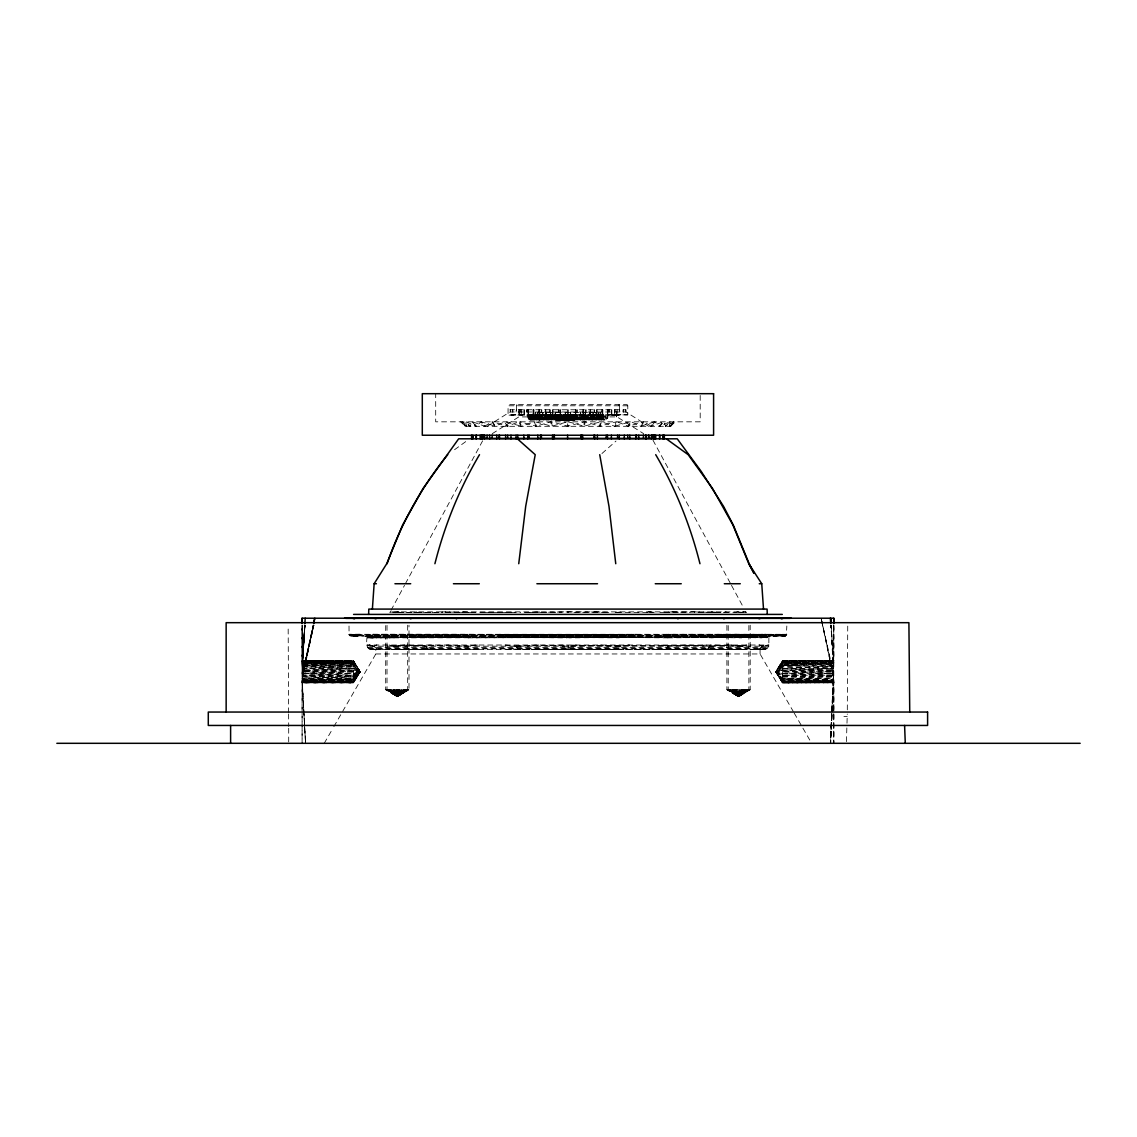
<?xml version="1.0" encoding="UTF-8"?>
<svg xmlns="http://www.w3.org/2000/svg" width="1137" height="1137" viewBox="0 0 1137 1137"><rect width="100%" height="100%" fill="white"/><g stroke="black" fill="none" stroke-linecap="round" stroke-linejoin="round"><path stroke-width="0.75" stroke-dasharray="5 3.75" d="M302.101 625.322L302.101 743.314L302.101 713.865M302.101 712.203L302.101 625.052M353.479 660.839L360.088 671.825L353.508 680.722L302.172 681.617L302.101 682.811L353.479 682.683L353.522 671.825L302.371 673.516L313.229 625.123L302.271 675.207L353.451 676.813L360.088 671.825L353.479 660.839L302.101 660.839L353.479 661.379L360.088 671.825L353.479 682.811L302.101 682.811L353.479 682.811L360.088 671.825L353.479 660.839L302.115 660.981M506.477 649.497L568.713 649.497L568.727 645.02L620.688 646.186L630.822 645.02M568.784 635.569L568.727 637.871L620.745 637.416L621.2 636.08M833.791 625.052L833.791 660.981L782.398 660.981L782.412 682.811L782.37 670.105L782.412 660.839L833.791 660.839L833.791 682.811L782.412 682.811L775.804 671.825L782.412 660.839L833.791 660.839L782.412 660.981L775.804 671.825L782.412 682.811L833.791 682.811L831.119 625.194L833.606 665.344L782.37 664.065L775.804 671.825L782.412 682.811L833.776 682.683L782.398 682.285L775.804 671.825L782.412 660.839M832.128 713.865L830.678 743.314L833.719 680.168L782.427 680.722L833.677 680.693L782.37 679.599L775.804 671.825L782.427 662.047L833.677 662.956L833.776 625.094L833.677 662.956L782.441 664.065L775.804 671.825L782.398 682.285L833.791 682.527L833.791 712.203L833.776 682.143L782.384 681.617L775.804 671.825L782.398 661.379L833.791 660.981L833.677 662.956L782.384 662.942L775.804 671.825L782.384 681.617L833.762 681.617L782.384 680.722L775.804 671.825L782.412 661.379L833.776 661.379L782.427 662.047L775.804 671.825L782.384 680.722L833.734 680.949L833.791 743.314L833.791 713.794M302.101 660.839L353.479 660.981L353.436 671.825L302.286 670.148L304.83 625.137L302.215 665.344L353.451 666.836L360.088 671.825L353.479 682.683L302.101 682.683M567.249 612.715L567.264 611.877L604.898 612.559M833.776 625.222L833.719 662.047L782.427 662.942L775.804 671.825L782.441 679.599L833.719 680.168M556.462 414.863L555.496 420.036L575.194 419.553L575.407 415.133L545.277 415.133L558.693 415.133M847.733 626.117L847.292 712.8M398.049 689.704L398.007 696.299L387.021 689.704L387.021 625.194M737.927 689.704L737.885 696.299L726.898 689.704L726.898 625.194M554.614 414.493L555.424 420.022L575.095 419.851L565.103 420.008L565.316 415.147L581.291 414.493M570.66 412.489L570.746 420.036L570.93 415.133M774.198 636.08L786.349 635.569L786.832 626.004M538.128 414.863L564.961 415.204L565.117 420.036L565.316 418.189L574.455 417.592L574.313 414.863M846.994 723.217L847.264 714.036M846.44 741.637L846.937 724.894M619.693 636.08L619.239 637.871L567.164 637.416M620.745 637.416L669.181 637.416L670.048 636.08M555.424 420.022L556.206 415.588M565.061 419.837L575.194 419.553L555.055 419.553L574.825 419.994L555.226 419.851L574.825 419.994L574.526 416.256L576.345 416.256M561.408 417.791L560.925 420.036L560.513 415.218M601.16 415.133L600.791 418.601L598.73 420.022L597.124 418.686L596.868 415.147L581.476 414.863M831.659 713.681L830.351 743.314L833.563 676.828L821.099 618.215L833.606 673.516L831.787 711.904L833.535 675.207L821.099 618.215L833.677 678.32L782.441 679.599L833.648 679.599L782.37 678.292L775.804 671.825L782.37 665.372L833.705 664.065L831.147 625.265M831.744 711.933L833.52 671.825L782.37 670.105L775.804 671.825L782.37 678.292L833.677 678.32M832.213 712.132L833.734 680.949L782.427 681.617M302.129 682.527L353.493 682.285L360.088 671.825L353.465 662.047L302.115 661.379L353.493 661.379L360.088 671.825L353.508 681.617L302.144 682.143L353.479 682.811L360.088 671.825L353.451 668.442L302.243 666.822L304.787 625.165L302.286 671.825L353.436 673.545L360.088 671.825L353.493 660.981L302.101 660.981M601.786 415.133C602.269 420.861 608.068 422.04 608.11 414.863M302.129 681.617L353.508 681.617L360.088 671.825L353.465 662.942L302.129 662.047L353.508 662.047L360.088 671.825L353.522 678.292L302.229 680.168L305.54 743.314L302.172 681.617L353.479 682.285L302.144 682.143L353.479 682.285L360.088 671.825L353.436 670.105L302.271 668.457L304.815 625.151M545.362 414.863C546.783 425.38 546.84 416.241 549.839 415.133M552.71 417.435L552.738 415.147L570.561 415.303M303.863 712.132L302.2 680.949L353.508 680.722L360.088 671.825L353.451 665.372L302.186 664.065L304.744 625.265M619.253 637.416L667.803 637.871L668.684 636.08M302.2 680.949L353.522 679.599L360.088 671.825L353.451 664.065L302.158 662.956L304.744 625.094M585.313 412.489C586.436 417.364 582.968 423.504 583.125 415.147M302.229 680.168L353.522 679.599L353.451 678.292L302.243 676.828L313.315 625.108L302.215 678.32L353.522 678.292L360.088 671.825L353.522 664.065L302.186 664.065L305.029 625.265M353.508 662.047L302.215 662.956L305.029 625.094L302.286 665.344L353.522 664.065L353.508 662.942L302.158 662.956L302.101 625.052M537.431 415.133L537.431 412.489L537.787 418.601L539.691 420.022L541.155 418.686L541.155 415.303L545.192 414.863M584.375 420.022L583.338 418.956L583.366 415.929M547.892 415.929L565.288 415.588M552.71 417.791L551.587 420.036M709.559 637.871L710.824 636.08M706.418 649.497L708.649 648.175L709.559 645.02C662.075 646.768 614.676 644.437 567.164 646.186L567.192 649.497L743.456 649.497M545.092 415.147L545.049 417.435M711.933 636.08L710.668 637.871L761.804 636.08M708.308 649.341L710.668 645.02L742.319 646.186L747.435 645.02M665.785 636.08L722.08 636.08L723.345 634.304L763.396 634.304M538.739 415.303L533.011 415.147L532.102 418.601L533.267 419.851L535.385 419.61L536.38 415.147L544.879 415.303M544.751 415.588C546.257 421.813 540.516 419.752 541.695 415.133M527.753 414.863C526.715 420.32 534.589 421.699 533.523 415.147M592.491 420.036L590.984 418.686L590.672 414.863M531.704 415.133L532.898 418.103L530.766 420.022M541.013 415.588L541.34 417.435M743.228 636.08L741.679 637.871L709.602 637.416M742.504 637.416L762.415 637.416L763.638 636.151L768.413 636.08M538.995 415.147L538.952 417.435M538.568 415.588C540.317 421.983 533.352 419.724 534.703 415.133M548.176 417.791L546.599 420.022M594.168 415.133C595.362 419.027 590.117 422.253 591.069 416.256M764.078 636.08L761.946 637.871L741.736 637.416M762.415 637.416L769.067 637.416L770.659 636.08M373.035 636.606L373.533 637.871L366.896 637.871L769.067 637.416L366.825 637.416L365.105 636.08M561.365 415.303L561.408 417.435M534.816 417.435L534.958 412.489L600.904 412.489L600.876 415.133M535.925 415.588L536.323 417.435M545.049 417.791L543.372 420.036M534.347 415.929L532.699 415.303M596.47 420.036C591.823 419.326 598.375 412.262 590.785 415.147M533.026 415.588L533.466 417.435M532.457 415.929L603.363 415.588L603.051 418.402L605.481 420.036M605.893 415.133L605.467 418.601L603.107 420.022L601.288 418.686L601.274 415.303L594.466 415.147L595.731 419.894L598.076 418.601L598.432 412.489M599.043 420.036L597.024 418.402L597.28 415.588M541.34 417.791L539.393 420.036M607.343 414.863L607.002 418.601L605.154 420.022L603.164 418.686L603.292 416.256L600.649 416.256M601.857 420.036L599.91 418.956L599.327 414.863M538.938 417.791L536.82 420.036M603.463 420.036L601.175 418.402L601.274 415.303M604.927 420.036L602.809 418.956L602.383 416.256M536.323 417.791L534.02 420.036M589.137 420.036C585.925 419.539 589.975 414.081 586.024 415.133M534.816 417.791L532.4 420.036M533.466 417.791L532.642 419.439L530.382 420.036M531.007 419.994L532.955 417.791L602.923 417.791L601.047 417.435M302.243 666.822L353.522 666.836L360.088 671.825L353.522 673.545L302.357 675.207L313.84 625.123L302.286 678.32L353.522 676.813L360.088 671.825L353.522 665.372L302.215 665.344M313.897 625.108L302.328 676.828L353.522 675.222L360.088 671.825L353.522 668.442L302.271 668.457M353.522 668.442L302.371 670.148L353.522 670.105L360.088 671.825L353.451 675.222L302.286 673.516L313.798 625.123M398.362 689.704L396.685 696.299L385.699 689.704L385.699 625.194M740.883 689.704L739.206 696.299L728.22 689.704L728.22 625.194M398.447 689.704L396.685 696.299L385.827 689.704M740.969 689.704L739.206 696.299L728.348 689.704L739.206 696.299L750.193 689.704L750.193 625.194M587.9 416.256C587.033 425.394 594.466 413.015 587.658 415.147M604.159 415.133C605.566 419.709 598.105 422.069 599.938 415.588M581.092 415.218L580.24 420.022L579.5 415.147M746.739 645.02L741.551 646.186L738.823 649.341L735.17 649.497M394.212 637.871L366.896 637.871C366.697 641.694 365.545 649.241 371.358 649.497L764.419 649.497L766.764 648.886L768.854 646.186L766.651 645.02L762.202 646.186L761.094 648.175L758.749 649.341L682.882 649.497M720.901 636.08L722.109 634.759L786.818 634.759C783.379 632.684 773.572 637.018 782.54 636.08M442.279 612.715L442.648 611.877M441.298 612.715L441.682 611.877L471.201 612.559M401.361 689.704L398.007 696.299L387.148 689.704M741.239 689.704L737.885 696.299L727.026 689.704L750.193 689.704M401.432 689.704L398.007 696.299L387.546 689.704M741.324 689.704L737.885 696.299L727.04 689.704M391.014 610.313L404.516 585.342M405.355 583.778L482.998 440.147M324.23 743.314L332.985 728.177M333.852 726.657L341.725 713.027M342.592 711.506L375.821 653.96L375.821 649.497M533.154 636.08L623.46 636.024L623.772 634.759L634.787 634.304M618.386 649.341L619.196 646.186L629.329 645.02M597.948 649.497L619.864 649.341L620.688 646.186L600.165 645.02M465.189 426.304L461.977 421.827L466.511 426.304L460.712 421.827L465.189 426.304L670.702 426.304L673.914 421.827L665.557 426.304L669.807 421.827L659.332 426.304L663.297 421.827L650.847 426.304L654.457 421.827L640.33 426.304L643.471 421.827L628.022 426.304L630.637 421.827L614.25 426.304L616.254 421.827L599.327 426.304L600.691 421.827L583.622 426.304L584.304 421.827L567.548 426.304L567.534 421.827L551.473 426.304L550.763 421.827L535.811 426.304L534.418 421.827L520.945 426.304L518.898 421.827L507.216 426.304L504.586 421.827L495.007 426.304L491.824 421.827L484.575 426.304L480.951 421.827L476.204 426.304L472.21 421.827L470.093 426.304L465.829 421.827L466.383 426.304M402.953 689.704L398.007 696.299L387.561 689.704M742.845 689.704L737.885 696.299L727.424 689.704L737.885 696.299L748.871 689.704L748.871 625.194M736.904 611.877L746.355 612.715L745.829 611.877L390.176 611.877L389.536 612.715L390.659 611.877M407.671 625.194L407.671 689.704L396.685 696.299L386.253 689.704L396.685 696.299L403.109 689.704L398.007 696.299L388.2 689.704L398.007 696.299L408.993 689.704L408.993 625.194M742.916 689.704L737.885 696.299L728.078 689.704L737.885 696.299L748.743 689.704M403.18 689.704L396.685 696.299L386.878 689.704L396.685 696.299L407.543 689.704M670.702 426.304L675.179 421.827L669.38 426.304L673.786 421.827L669.508 426.304L670.063 421.827L665.799 426.304L663.681 421.827L659.687 426.304L654.94 421.827L651.316 426.304L644.068 421.827L640.884 426.304L631.305 421.827L628.676 426.304L616.993 421.827L614.946 426.304L601.473 421.827L600.08 426.304L585.129 421.827L584.418 426.304L568.358 421.827L568.344 426.304L551.587 421.827L552.269 426.304L535.2 421.827L536.565 426.304L519.637 421.827L521.641 426.304L505.254 421.827L507.869 426.304L492.42 421.827L495.561 426.304L481.434 421.827L485.044 426.304L472.594 421.827L476.559 426.304L466.099 421.827L470.334 426.304L462.105 421.827M833.62 675.207L782.37 675.222L775.804 671.825L782.455 670.105L833.62 668.457L782.37 666.836L775.804 671.825L782.455 673.545L833.535 675.207L782.441 676.813L775.804 671.825L782.37 668.442L833.648 666.822L782.37 666.836L775.804 671.825L782.441 675.222L833.563 676.828L782.37 676.813L775.804 671.825L782.441 665.372L833.677 665.344M601.942 453.535L615.984 441.071M747.009 689.704L739.206 696.299L728.746 689.704L739.206 696.299L750.065 689.704M684.119 649.497L666.154 649.341L667.732 646.186L686.748 645.02L710.554 646.186M677.481 636.024L678.107 634.759L668.087 634.304M759.8 648.886L761.804 646.186L766.409 645.02M746.753 689.704L737.885 696.299L728.973 689.704M454.558 449.712L466.866 440.786M407.771 689.704L398.007 696.299L389.096 689.704L398.007 696.299L408.865 689.704M747.663 689.704L737.885 696.299L729.03 689.704M407.813 689.704L398.007 696.299L390.204 689.704L396.685 696.299L407.145 689.704L396.685 696.299L387.774 689.704L396.685 696.299L406.492 689.704L396.685 696.299L388.882 689.704L396.685 696.299L405.596 689.704L396.685 696.299L390.261 689.704L398.007 696.299L408.467 689.704L398.007 696.299L391.512 689.704L398.007 696.299L406.918 689.704L398.007 696.299L392.976 689.704L398.007 696.299L405.795 689.704L398.007 696.299L394.567 689.704L398.007 696.299L404.502 689.704L396.685 696.299L391.654 689.704L396.685 696.299L404.417 689.704L398.007 696.299L396.245 689.704M747.691 689.704L737.885 696.299L730.096 689.704L737.885 696.299L748.345 689.704M487.204 426.304L509.859 411.992L626.032 411.992L648.687 426.304M492.222 433.694L518.799 416.909L617.093 416.909L643.67 433.694M749.667 689.704L739.206 696.299L729.4 689.704L739.206 696.299L749.013 689.704L739.206 696.299L730.295 689.704L739.206 696.299L748.118 689.704L739.206 696.299L731.404 689.704L737.885 696.299L746.796 689.704L739.206 696.299L731.475 689.704L737.885 696.299L745.687 689.704L739.206 696.299L732.711 689.704M782.37 668.442L833.52 670.148L782.455 671.825L833.52 673.516L782.37 673.545L775.804 671.825L782.441 668.442L833.62 668.457M694.892 636.08L752.651 636.08C757.555 636.009 760.895 633.266 766.409 634.304M756.816 636.024L757.91 634.759L745.559 634.304M755.977 636.024C764.888 635.668 774.624 637.516 782.498 634.304M768.882 637.871L768.854 646.186L367.038 646.186L369.241 645.02L373.689 646.186L376.489 645.02M376.972 645.02L374.087 646.186L366.896 645.02L768.996 645.02L761.804 646.186L758.919 645.02M413.783 612.715L416.639 611.877M398.561 611.877L395.434 612.715L392.151 611.877M398.988 611.877L390.886 612.445M743.74 611.877L740.457 612.715L737.33 611.877M570.76 420.022L570.547 417.791M724.127 612.445L737.032 612.516M723.445 612.445L726.131 611.877M533.409 418.103L536.337 417.592M741.807 612.516L745.829 611.877M349.016 626.004L349.073 634.759L359.477 634.304M359.988 634.304L349.016 634.304L786.733 634.304M365.56 636.151L770.787 636.08M596.953 418.103L601.032 417.592M475.977 645.02L466.824 646.186L468.416 649.341L479.373 649.497M477.355 645.02L468.16 646.186L426.332 645.02L427.242 648.175L429.473 649.497L370.207 649.341L373.902 649.497L377.143 649.341L374.087 646.186L369.482 645.02M599.54 417.791L602.397 417.435M536.28 418.103L541.354 417.592M404.829 645.02L393.573 646.186L388.456 645.02M389.152 645.02L394.34 646.186L405.738 645.02L426.432 646.186M479.828 612.559L515.502 612.559M615.216 612.559L622.266 611.877M616.552 612.559L650.918 612.559M583.153 417.791L565.316 417.592L556.306 418.402L574.611 419.439L556.007 419.61L574.753 419.894L556.078 419.439L574.54 418.956L556.306 418.402L583.153 417.592M590.856 418.103L596.911 417.592M763.865 649.497L765.684 649.341L755.153 649.497M536.11 415.303L538.284 415.133M414.849 612.587L437.759 612.559M397.339 612.601L412.361 612.559M541.311 418.103L548.176 417.592M533.225 415.303L536.38 415.147M583.182 418.103L590.814 417.592M594.523 417.791L599.54 417.435M573.972 420.036L555.908 419.78L574.654 419.61L556.149 419.198L574.483 418.402L556.306 416.824L574.483 416.81L548.148 418.103M602.34 415.147L603.406 415.929L601.516 415.929M574.483 418.402L556.263 418.686C580.41 419.411 580.495 417.606 556.306 416.81L565.288 416.256L574.483 416.824L556.306 416.81L574.455 417.435M398.86 612.516L411.765 612.445M575.35 416.81L554.728 417.407L575.365 418.018L554.799 418.601L575.265 419.127L565.018 419.539L554.913 419.127L575.336 418.601L554.742 418.018L575.365 417.407L554.771 416.81M417.094 612.53L438.882 612.516M537.943 649.497L516.027 649.341L515.203 646.186L537.261 645.02L568.727 646.186M659.972 612.53L673.061 611.877M709.46 646.186L730.153 645.02L741.551 646.186M594.523 417.435L579.515 417.435L579.6 415.303M784.345 636.08L785.553 636.024L350.338 636.024L349.073 634.759L786.818 634.759M698.132 612.559L721.043 612.587M409.348 649.497L396.316 649.341L393.573 646.186L449.143 645.02L468.16 646.186L469.737 649.341L451.773 649.497M373.661 649.497L380.739 649.497M524.441 612.573L562.033 612.559M467.804 634.304C449.229 634.617 460.016 637.303 470.121 636.08M525.777 612.573L540.8 611.877M541.155 415.303L548.205 415.147M636.407 634.304L510.485 634.759L510.811 636.024L534.802 636.08M445.605 612.587L475.92 612.53M392.436 649.497L397.083 649.341L394.34 646.186M616.226 414.863L611.877 415.133M353.522 670.105L302.371 671.825L360.088 671.825M782.455 673.545L833.606 671.825L775.804 671.825M782.441 675.222L833.606 673.516M302.357 668.457L353.522 666.836L353.522 664.065M611.038 414.863L613.61 415.133M573.858 612.559L596.456 611.877M765.684 649.341L758.749 649.341M371.358 649.497L376.745 649.341L373.689 646.186M302.328 666.822L353.522 665.372M782.37 678.292L833.648 676.828M548.034 415.303L570.547 415.147M555.822 419.894L574.711 419.78M739.348 634.304L666.58 634.304M545.689 415.9L575.35 415.218L545.632 415.488M596.868 415.147L597.735 414.863M484.973 612.559L520.675 612.559M600.99 415.147L602.852 415.147M574.455 417.791L548.176 417.435L547.963 416.256L549.526 416.256M664.69 612.559L694.21 611.877L694.593 612.715M375.267 636.08L372.254 636.151L373.888 637.416M613.213 415.133L619.452 414.863M515.203 646.186L567.164 645.02L567.164 646.186M302.243 664.065L353.508 662.942M530.993 612.559L568.628 611.877L568.642 612.715M372.495 634.304L469.311 634.304L512.119 634.759L512.446 636.024L602.738 636.08M556.306 416.824L574.483 416.81M766.736 636.08L760.625 636.08M353.351 636.08L361.694 636.08M656.518 649.497L667.476 649.341L669.068 646.186L659.915 645.02M567.164 636.976L567.093 634.759L625.407 634.759L625.08 636.024L601.089 636.08M302.172 662.047L353.493 661.379M782.412 682.285L833.762 681.617M576.203 415.133L570.802 415.133L574.498 415.303M374.087 636.08L392.762 636.08M374.855 636.08L414.991 636.08L413.74 634.304L459.249 634.759L459.874 636.024L439.635 636.08M749.041 636.08L732.512 636.08M785.553 636.024L777.921 636.024M667.803 637.871L710.71 637.416M568.727 637.416L468.089 637.871L467.208 636.08M510.485 634.759L567.093 634.759M408.453 649.497L468.416 649.341M302.144 661.379L353.493 660.981M594.466 415.147L597.579 415.133M565.288 418.757L574.512 418.686L556.348 417.592M465.843 636.08L476.559 636.08M391.881 636.08L404.303 636.08M500.053 636.08L512.446 636.024M619.566 636.151L631.376 636.08M536.437 649.497L567.178 649.341M391.782 636.08L458.41 636.024M514.691 636.08L536.991 636.08M668.457 636.151L687.814 636.08M533.48 416.256L537.773 416.256M581.632 416.256L586.578 416.256M597.238 416.256L599.881 416.256M528.463 415.488L607.4 415.488M528.563 415.9L607.3 415.9M528.449 416.256L607.414 416.256M598.247 416.256L601.402 416.256M528.065 417.407L607.798 417.407M532.955 417.592L602.908 417.592M528.094 418.018L607.769 418.018M532.812 418.402L603.051 418.402M528.279 418.601L607.584 418.601M532.699 418.686L603.164 418.686M532.528 418.956L603.335 418.956M528.591 419.127L607.272 419.127M529.032 419.553L606.831 419.553M529.97 415.133L530.396 418.601L531.619 419.851L604.259 419.78M529.572 419.851L606.291 419.851M349.258 635.199L786.633 635.199M349.542 635.569L786.349 635.569M349.912 635.853L785.98 635.853M366.37 636.606L769.522 636.606M366.654 636.976L769.237 636.976M367.493 647.251L768.399 647.251M368.203 648.175L767.688 648.175M369.127 648.886L766.764 648.886M396.316 649.341L469.737 649.341M516.027 649.341L619.864 649.341M666.154 649.341L739.576 649.341L742.319 646.186L731.063 645.02M375.821 653.96L760.07 653.96L793.299 711.506M782.384 662.047L833.762 662.047L782.398 661.379M782.37 664.065L833.705 664.065M302.271 675.207L353.522 675.222M302.243 676.828L353.522 676.813L353.522 666.836M385.699 689.704L408.993 689.704M843.924 716.509L847.193 716.509M554.486 416.256L556.22 416.256M559.518 416.256L561.337 416.256L560.882 420.022M535.115 416.256L537.63 416.256M554.231 416.256L552.539 416.256L552.454 419.198L551.232 419.851L550.55 412.489M782.37 670.105L833.606 670.148M302.286 673.516L353.522 673.545M532.571 416.256L532.955 417.435M721.213 636.024L744.11 636.08M696.256 636.08L676.018 636.024L676.643 634.759L723.303 634.759M598.901 636.08L621.086 636.151M414.678 636.024L441 636.08M448.077 636.08L467.435 636.151M617.86 415.119L619.452 415.133M568.713 649.341L599.455 649.497M554.828 415.332L575.294 415.488L554.899 415.9L575.294 416.256L564.961 416.81L554.856 416.256L575.279 415.9L554.884 415.659M659.332 636.08L669.821 636.151M623.46 636.024L635.839 636.08M504.515 636.08L516.326 636.151L516.639 637.416M428.663 649.341L453.009 649.497M556.334 418.103L565.316 418.189M514.805 636.151L515.146 637.416L567.164 637.871M782.398 660.981L833.748 661.379M466.071 636.151L466.71 637.416L515.146 637.416M559.191 414.863L561.422 415.147M386.85 636.08L393.075 636.151L394.155 637.416M423.959 636.08L425.181 637.416L466.71 637.416M367.72 636.08L373.078 636.322M392.293 636.151L393.388 637.416L425.181 637.416M556.348 417.435L565.316 417.592M353.465 681.617L302.158 680.693L353.465 680.722L302.186 679.599L353.451 679.599L302.215 678.32M413.783 634.759L377.981 634.759L379.076 636.024M556.206 418.956L565.274 419.155M738.823 649.341L746.156 649.497M782.384 662.942L833.648 664.065L830.863 625.265M373.476 637.416L393.388 637.416M761.108 636.08L763.638 636.151M764.419 649.497L759.146 649.341L762.231 649.497M782.37 665.372L833.648 666.822M717.021 612.573L693.243 611.877L693.613 612.715M559.93 415.133L565.302 415.303M671.953 611.877L690.287 612.587M617.761 415.133L615.913 414.863M499.484 634.304L512.119 634.759M583.153 417.435L590.814 417.791M595.092 611.877L611.45 612.573M462.83 611.877L474.74 612.53M590.814 417.435L596.925 417.791M549.612 415.133L552.596 415.303M762.003 637.416L768.996 637.871M711.449 611.877L720.588 612.601M596.911 417.435L601.047 417.791M373.263 634.304L378.82 634.759L379.914 636.024M351.845 634.304L356.762 634.759L357.97 636.024L350.338 636.024L357.544 636.024L356.322 634.759M565.302 416.668L574.455 417.592M649.312 611.877L656.063 612.559M648.09 611.877L654.869 612.559M505.07 645.02L516.695 646.186L517.506 649.341M371.813 636.08L372.666 636.151M776.415 634.304L779.57 634.759M390.176 611.877L393.672 612.445M425.067 636.08L426.332 637.871M580.367 420.036L579.515 417.791M528.421 415.133L528.861 418.601L530.709 420.022M531.619 419.851L534.262 419.198L534.461 416.256M759.402 645.02L762.202 646.186M413.484 636.024L412.589 634.759M427.583 649.341L425.337 646.186M732.939 689.704L737.885 696.299L745.63 689.704L739.206 696.299L732.782 689.704L737.885 696.299L744.38 689.704L737.885 696.299L734.459 689.704M794.166 713.027L802.04 726.657M802.907 728.177L811.662 743.314M652.951 440.147L730.636 583.778M731.475 585.342L743.3 607.186M734.53 689.704L737.885 696.299L739.647 689.704L737.885 696.299L736.122 689.704L737.885 696.299L737.842 689.704M396.33 689.704L398.007 696.299L399.769 689.704L398.007 696.299L397.964 689.704M833.677 662.956L830.863 625.094L833.606 665.344M303.963 713.865L305.54 743.314M288.627 714.036L288.699 726.557M288.599 712.8L288.158 626.117M353.451 676.813L353.451 678.292M302.115 625.094L302.215 662.956M833.776 713.61L833.791 743.314M760.07 649.497L760.07 653.96M700.193 395.434L700.193 421.827L435.698 421.827L435.698 393.686M627.311 405.781L627.311 404.644L508.552 404.644L508.552 405.781M626.032 411.992L626.032 409.761L509.859 409.761L509.859 411.992M625.35 409.761L625.279 411.992M623.261 409.761L623.261 411.992M623.119 409.761L623.119 411.992M619.594 409.761L619.807 411.992M619.452 405.781L619.452 414.493M619.04 404.644L619.04 405.781M617.093 409.761L617.093 416.909M615.074 409.761L615.074 411.992M614.747 409.761L614.634 416.909M612.431 414.493L609.475 414.863M611.82 409.761L611.82 416.909M611.649 409.761L611.649 416.909M609.176 409.761L609.176 411.992M608.863 409.761L608.863 411.992M607.812 409.761L607.812 416.909M607.599 409.761L607.599 416.909M602.837 409.761L602.837 416.909M602.567 409.761L602.567 416.909M602.269 409.761L602.269 411.992M601.899 409.761L601.899 411.992M600.052 412.489L600.109 415.133M598.531 412.489L598.531 415.133M596.982 409.761L596.982 416.909M596.683 409.761L596.683 416.909M596.186 412.489L596.186 415.133M596.058 412.489L596.058 415.133M594.509 409.761L594.509 411.992M594.111 409.761L594.111 411.992M593.159 412.489L593.159 415.133M592.988 412.489L592.988 415.133M590.43 409.761L590.43 416.909M590.089 409.761L590.089 416.909M589.506 412.489L589.506 415.133M589.307 412.489L589.307 415.133M586.109 409.761L586.109 411.992M585.683 409.761L585.683 411.992M585.1 412.489L585.1 415.133M583.309 409.761L583.309 416.909M582.954 409.761L582.954 416.909M580.737 414.863L580.709 412.489M580.467 412.489L580.467 415.133M577.255 409.761L577.255 411.992M576.814 409.761L576.814 411.992M575.819 409.761L575.819 416.909M575.521 412.489L575.521 415.133M575.45 409.761L575.45 416.909M570.404 412.489L570.404 415.133M568.173 409.761L568.13 416.909M567.761 409.761L567.761 416.909M565.459 412.489L565.459 415.133M565.217 412.489L565.217 415.133M560.442 409.761L560.442 416.909M560.342 412.489L560.342 415.133M560.072 409.761L560.072 416.909M559.077 409.761L559.077 411.992M558.637 409.761L558.637 411.992M555.396 412.489L555.396 415.133M555.154 412.489L555.126 414.863M552.937 409.761L552.937 416.909M552.582 409.761L552.582 416.909M550.763 412.489L550.763 415.133M550.209 409.761L550.209 411.992M549.782 409.761L549.782 411.992M546.556 412.489L546.556 415.133M546.357 412.489L546.357 415.133M545.803 409.761L545.803 416.909M545.462 409.761L545.462 416.909M542.875 412.489L542.875 415.133M542.704 412.489L542.704 415.133M541.78 409.761L541.78 411.992M541.383 409.761L541.383 411.992M539.208 409.761L539.208 416.909M538.91 409.761L538.91 416.909M535.754 412.489L535.811 415.133M533.992 409.761L533.992 411.992M533.623 409.761L533.623 411.992M533.324 409.761L533.324 416.909M533.054 409.761L533.054 416.909M528.293 409.761L528.293 416.909M528.08 409.761L528.08 416.909M527.028 409.761L527.028 411.992M526.715 409.761L526.715 411.992M524.242 409.761L524.242 416.909M524.072 409.761L524.072 416.909M521.144 409.761L521.258 416.909M520.817 409.761L520.817 411.992M519.438 409.761L519.438 416.909M519.367 409.761L519.367 416.909M518.799 409.761L518.799 416.909M516.823 404.644L516.823 405.781M516.411 405.781L516.411 414.493M516.297 409.761L516.099 411.992M510.541 409.761L510.612 411.992M288.699 728.234L288.699 743.314M396.728 689.704L396.685 696.299L401.716 689.704L396.685 696.299L393.246 689.704L396.685 696.299L400.125 689.704L396.685 696.299L394.923 689.704L396.685 696.299L396.642 689.704M739.249 689.704L739.206 696.299L734.189 689.704L739.206 696.299L744.238 689.704L739.206 696.299L735.767 689.704L739.206 696.299L742.646 689.704L739.206 696.299L737.444 689.704L739.206 696.299L739.164 689.704M831.701 713.652L830.351 743.314L831.744 713.624M833.791 682.527L782.412 682.811L833.791 682.527M627.795 405.781L508.068 405.781L508.068 414.493L627.795 414.493L627.795 405.781M627.795 414.863L508.068 415.133L627.795 414.863M616.524 416.909L616.524 409.761L616.453 416.909M539.805 415.133L539.805 412.489L539.677 415.133M512.773 411.992L512.773 409.761L512.631 411.992"/><path stroke-width="1.5" d="M302.101 623.346L302.101 618.215L833.791 618.215L833.791 623.545M833.791 623.389L833.791 618.215M368.615 614.406L368.8 609.091L767.091 609.091L767.276 614.406M305.213 618.215L304.872 623.502M372.382 609.091L374.144 583.736L386.722 563.725L402.64 524.981L423.092 488.427L458.652 438.811L677.24 438.811L701.074 471.201L723.544 506.349L733.251 524.981L749.169 563.725L753.93 572.963M518.742 563.725L525.692 506.349L535.229 454.672L517.363 438.811M313.656 623.403L314.793 618.215L313.627 623.403M434.902 563.725C444.567 525.507 459.419 488.612 479.501 454.672M387.106 563.725C400.679 524.143 421.5 487.233 447.722 454.672M677.78 618.812L678.903 618.215M723.729 618.812L725.307 618.215M759.047 618.812L760.98 618.215M781.346 618.812L782.839 618.372M791.338 618.215L344.554 618.215M782.384 618.372L783.947 618.215M374.144 583.736L376.418 583.736M394.937 583.736L410.713 583.736M453.421 583.736L479.302 583.736M536.891 583.736L597.522 583.736M655.253 583.736L681.248 583.736M724.297 583.736L740.286 583.736M759.246 583.736L761.747 583.736L763.51 609.091M353.579 614.406L782.313 614.406M345.705 618.372L790.187 618.372M56.85 743.314L1080.15 743.314M351.944 618.215L353.508 618.372M374.045 618.215L375.992 618.812M409.377 618.215L410.954 618.812M455.496 618.215L456.619 618.812M353.053 618.372L354.545 618.812M666.296 438.811L688.169 454.672L712.501 488.427L732.91 524.981L748.786 563.725L753.717 572.963M748.786 563.725L761.747 583.736M655.708 454.672C675.648 488.64 690.386 525.536 699.966 563.725M599.725 454.672L608.991 506.349L615.757 563.725M830.351 618.215L830.735 623.502M904.597 725.449L905.279 743.314M909.742 712.046L908.904 622.678L226.149 622.678L226.149 712.046M302.101 618.215L302.101 623.545M664.349 435.229L664.349 438.811M663.212 435.229L663.212 438.811M663.098 435.229L663.098 438.811M659.744 435.229L659.744 438.811M659.517 435.229L659.517 438.811M655.736 435.229L655.736 438.811M654.002 435.229L654.002 438.811M653.661 435.229L653.661 438.811M652.837 435.229L652.837 438.356L483.054 438.356L483.054 435.229M651.544 435.229L651.33 438.811M648.786 435.229L648.786 438.356M648.573 435.229L648.573 438.356M646.015 435.229L646.015 438.811M645.717 435.229L645.717 438.811M643.428 435.229L643.428 438.356M638.767 435.229L638.767 438.811M636.436 435.229L636.436 438.356M635.839 435.229L635.839 438.811M629.784 435.229L629.784 438.811M627.738 435.229L627.738 438.356M624.298 435.229L624.298 438.811M619.267 435.229L619.267 438.811M617.576 435.229L617.576 438.356M611.379 435.229L611.379 438.811M607.499 435.229L607.499 438.811M606.192 435.229L606.192 438.356M597.38 435.229L597.38 438.811M594.75 435.229L594.75 438.811M593.869 435.229L593.869 438.356M582.656 435.229L582.656 438.811M581.348 435.229L581.348 438.811M580.908 435.229L580.908 438.356M567.619 435.229L567.576 438.811M554.344 435.229L554.344 438.356M553.875 435.229L553.875 438.811M552.497 435.229L552.497 438.811M541.397 435.229L541.397 438.356M540.501 435.229L540.501 438.811M537.801 435.229L537.801 438.811M529.117 435.229L529.117 438.356M527.795 435.229L527.795 438.811M523.844 435.229L523.844 438.811M517.79 435.229L517.79 438.356M516.07 435.229L516.07 438.811M510.982 435.229L510.982 438.811M507.685 435.229L507.685 438.356M505.638 435.229L505.638 438.811M499.513 435.229L499.513 438.811M499.072 435.229L499.072 438.356M496.727 435.229L496.727 438.811M492.165 435.229L492.165 438.356M489.578 435.229L489.734 438.811M487.105 435.229L487.105 438.356M484.561 435.229L484.561 438.811M484.348 435.229L484.348 438.811M482.23 435.229L482.23 438.811M481.889 435.229L481.889 438.811M480.155 435.229L480.155 438.811M476.375 435.229L476.375 438.811M476.147 435.229L476.147 438.811M471.542 435.229L471.542 438.811M230.612 725.449L230.612 743.314M713.595 393.686L422.296 393.686L422.296 435.229L713.595 435.229L713.595 393.686M927.607 712.046L208.284 712.046L208.284 725.449L927.607 725.449L927.607 712.046M830.905 621.655L830.678 618.215L830.891 621.712M654.699 438.811L654.699 435.229L654.599 438.811M651.842 438.356L651.842 435.229L651.743 438.356M484.149 438.356L484.149 435.229L484.049 438.356M481.292 438.811L481.292 435.229L481.193 438.811M472.793 438.811L472.793 435.229L472.679 438.811"/></g></svg>
